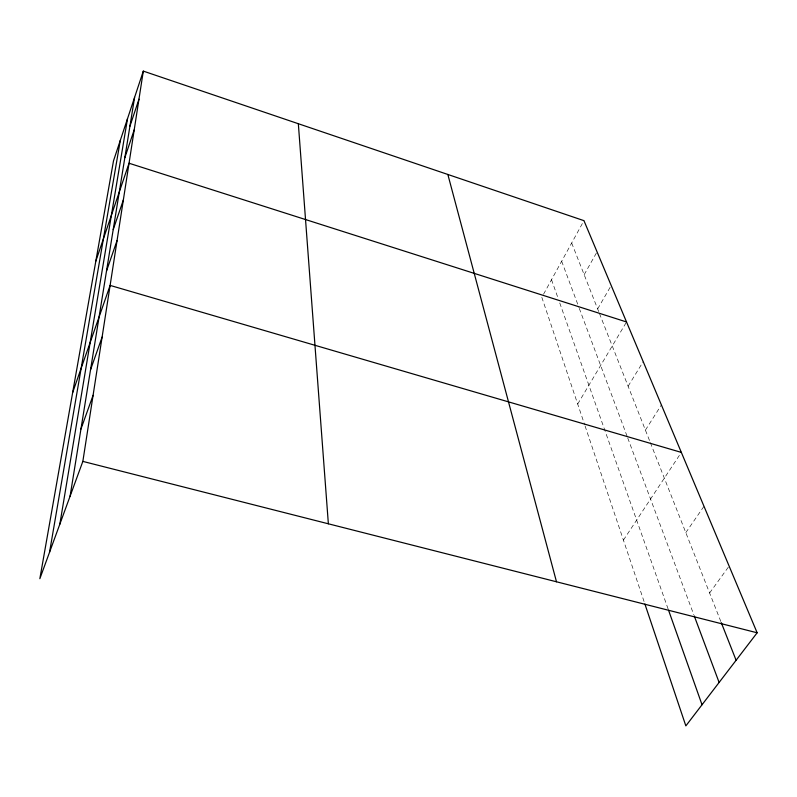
<?xml version="1.0" encoding="UTF-8"?>
<svg xmlns="http://www.w3.org/2000/svg" width="797" height="797" viewBox="0 0 797 797"><rect width="100%" height="100%" fill="white"/><g stroke="black" fill="none" stroke-linecap="round" stroke-linejoin="round"><path stroke-width="0.6" stroke-dasharray="3.98 2.99" d="M543.544 294.223L583.952 220.659M584.161 274.706L597.053 251.822M597.65 308.927L611.199 285.485M577.695 404.049L626.532 321.968M628.116 386.226L643.199 361.649M645.411 430.111L661.4 404.946M623.423 540.117L681.345 452.397M685.809 532.635L703.99 506.284M709.599 593.008L729.116 566.079M571.678 243.015L599.015 312.394M599.474 313.55L649.914 441.548M650.362 442.694L720.837 621.501M561.666 261.237L578.851 307.214M579.28 308.369L627.329 436.895M627.747 438.031L693.818 614.786M551.514 279.697L558.099 298.287M559.743 302.94L668.115 608.988M541.83 297.331L584.679 424.821M585.068 425.977L644.514 602.881"/><path stroke-width="1.2" d="M143.311 71.112L113.493 160.894L39.85 578.702L82.848 461.393L143.311 71.112L583.952 220.659L757.15 632.788L685.848 725.888L644.903 604.036M70.086 496.212L134.593 97.354M59.825 524.217L127.5 118.703M49.544 552.251L120.327 140.302M129.931 126.225L138.967 99.197M124.85 157.647L134.225 129.781M95.819 261.167L129.044 163.236L626.532 321.968M113.204 229.606L123.356 199.967M106.499 271.08L117.069 240.485M72.657 392.572L110.116 285.406L681.345 452.397M90.539 369.748L102.106 337.101M80.945 429.055L93.08 395.322M82.848 461.393L757.15 632.788M721.285 622.646L736.109 660.265M694.247 615.932L719.113 682.451M668.524 610.143L702.027 704.757M447.844 174.463L556.485 581.78M298.337 123.724L328.364 523.798"/></g></svg>
